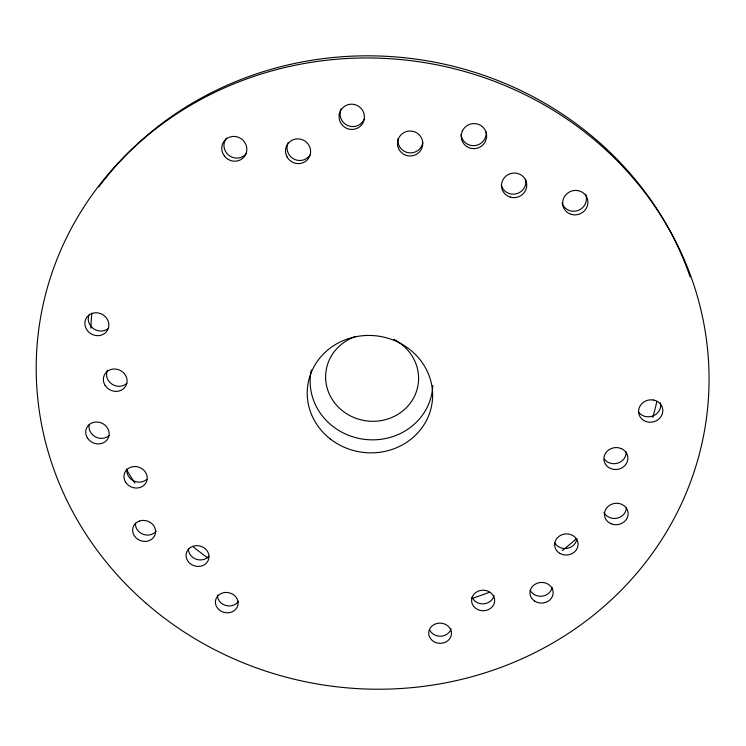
<?xml version="1.0" encoding="UTF-8"?>
<svg xmlns="http://www.w3.org/2000/svg" width="746" height="746" viewBox="0 0 746 746"><rect width="100%" height="100%" fill="white"/><g stroke="black" fill="none" stroke-linecap="round" stroke-linejoin="round"><path stroke-width="1.12" d="M398.056 138.616L397.972 141.843A12.542 12.365 4.6 0 0 421.882 145.619L422.814 142.533M238.403 601.239L237.676 602.348A11.33 10.052 13.1 0 1 224.938 605.202A11.33 10.052 13.1 0 1 217.422 595M208.908 556.208L206.856 558.036A11.451 10.239 15.3 0 1 194.734 558.614A11.451 10.239 15.3 0 1 188.384 548.842M429.519 629.652L430.918 631.974A11.321 10.043 2.6 0 0 442.191 636.086A11.321 10.043 2.6 0 0 451.05 628.803M472.022 597.201L473.412 599.551A11.423 10.211 0.3 0 0 485.245 603.635A11.423 10.211 0.3 0 0 493.992 595.448M98.761 187.022A333.602 312.621 7.5 0 1 421.182 59.876A333.602 312.621 7.5 0 1 690.19 277.055M585.61 194.352A12.57 12.048 -21.6 0 1 578.085 210.456A12.57 12.048 -21.6 0 1 562.008 202.959M525.632 179.208A12.533 12.16 -17.1 0 1 516.092 193.848A12.533 12.16 -17.1 0 1 501.209 184.831M486.159 131.995A12.617 12.402 -18.4 0 1 486.019 135.24L485.04 138.346A12.617 12.402 -18.4 0 1 461.065 134.55M310.084 154.888A12.542 12.197 31.4 0 1 288.553 153.853L287.378 150.841A12.542 12.197 31.4 0 1 288.301 142.505M126.857 383.332A11.945 10.929 25 0 1 111.863 384.069A11.945 10.929 25 0 1 107.452 370.156M246.255 153.601A12.589 12.104 36.8 0 1 226.579 153.051L224.938 150.235A12.589 12.104 36.8 0 1 226.411 138.103M364.16 119.229A12.617 12.43 30.9 0 1 340.157 115.434L340.195 112.18A12.617 12.43 30.9 0 1 341.081 109.056M107.704 328.939A12.113 11.143 28.7 0 1 99.013 330.907L95.992 330.04A12.113 11.143 28.7 0 1 88.961 314.999M109.13 435.496A11.796 10.677 23.6 0 1 95.19 436.736A11.796 10.677 23.6 0 1 89.287 424.362M146.794 479.324A11.666 10.528 20.3 0 1 133.394 480.76A11.666 10.528 20.3 0 1 127.006 469.262M156.194 531.18A11.516 10.295 18.3 0 1 154.189 533.064L151.69 534.378A11.516 10.295 18.3 0 1 135.464 523.151M626.136 451.815A11.908 10.873 -9.5 0 1 611.944 463.564L609.016 462.725A11.908 10.873 -9.5 0 1 604.4 459.135M660.434 402.747A12.076 11.087 -13.1 0 1 649.412 416.781L646.288 416.678A12.076 11.087 -13.1 0 1 638.688 412.165M626.416 507.802A11.759 10.621 -7.9 0 1 609.482 517.5L606.946 516.027A11.759 10.621 -7.9 0 1 603.943 512.39M552.068 587.261A11.488 10.258 -2.7 0 1 533.698 594.217L531.581 592.352A11.488 10.258 -2.7 0 1 530.08 590.058M576.826 538.519A11.638 10.481 -4.7 0 1 567.585 548.31A11.638 10.481 -4.7 0 1 554.847 542.967M393.785 339.346A46.532 43.613 7.5 0 1 407.027 406.99A46.532 43.613 7.5 0 1 334.124 402.206A46.532 43.613 7.5 0 1 354.9 336.8M656.76 401.852A286.389 270.099 7.5 0 1 652.75 417.424M576.583 538.481A286.389 270.099 7.5 0 1 562.288 550.595M489.19 592.333A286.389 270.099 7.5 0 1 471.882 598.451M207.836 557.877A286.389 270.099 7.5 0 1 193.205 546.846M134.914 483.072A286.389 270.099 7.5 0 1 126.279 469.15M90.844 328.193A286.389 270.099 7.5 0 1 91.861 313.264M432.792 385.579A61.414 57.507 7.5 0 1 364.235 439.319A61.414 57.507 7.5 0 1 311.324 370.072M339.169 114.865L339.132 118.148A12.738 12.542 30.2 0 0 364.29 118.838L364.346 115.546A12.738 12.542 30.2 0 0 339.169 114.865M397.609 141.554L397.534 144.808A12.663 12.477 4.7 0 0 421.676 148.631L422.628 145.507A12.663 12.477 4.7 0 0 412.1 131.175A12.663 12.477 4.7 0 0 397.609 141.554M451.442 632.366L451.339 635.005A11.423 10.118 2.6 0 1 442.676 643.117A11.423 10.118 2.6 0 1 430.815 639.061L429.407 636.72A11.423 10.118 2.6 0 1 437.473 623.358A11.423 10.118 2.6 0 1 451.442 632.366M462.352 131.044L461.382 134.187A12.747 12.514 -17.9 0 0 485.469 141.283L486.467 138.15A12.747 12.514 -17.9 0 0 462.352 131.044M217.645 596.091L216.191 598.348A11.432 10.127 13 0 0 221.18 611.226A11.432 10.127 13 0 0 235.839 609.174L237.293 606.936A11.432 10.127 13 0 0 232.323 594.012A11.432 10.127 13 0 0 217.645 596.091M190.342 547.583L188.272 549.438A11.554 10.313 15.3 0 0 189.624 563.137A11.554 10.313 15.3 0 0 204.721 564.517L206.791 562.67A11.554 10.313 15.3 0 0 205.467 548.944A11.554 10.313 15.3 0 0 190.342 547.583M139.194 521.118L136.667 522.442A11.619 10.379 18.3 0 0 134.457 535.973A11.619 10.379 18.3 0 0 149.041 540.673L151.559 539.349A11.619 10.379 18.3 0 0 153.797 525.809A11.619 10.379 18.3 0 0 139.194 521.118M653.16 399.959L649.99 399.847A12.188 11.181 -12.9 0 0 638.585 410.636A12.188 11.181 -12.9 0 0 648.227 422.105L651.379 422.217A12.188 11.181 -12.9 0 0 662.802 411.438A12.188 11.181 -12.9 0 0 653.16 399.959M95.74 335.532L92.691 334.665A12.234 11.246 28.6 0 1 85.147 320.883A12.234 11.246 28.6 0 1 97.978 312.891L101.046 313.768A12.234 11.246 28.6 0 1 108.571 327.55A12.234 11.246 28.6 0 1 95.74 335.532M621.222 448.551L618.257 447.703A12.02 10.966 -9.4 0 0 604.549 455.302A12.02 10.966 -9.4 0 0 610.592 468.535L613.548 469.374A12.02 10.966 -9.4 0 0 627.246 461.774A12.02 10.966 -9.4 0 0 621.222 448.551M611.039 523.748L608.475 522.256A11.871 10.705 -7.8 0 1 606.442 508.278A11.871 10.705 -7.8 0 1 621.549 504.249L624.122 505.751A11.871 10.705 -7.8 0 1 626.127 519.72A11.871 10.705 -7.8 0 1 611.039 523.748M534.537 601.043L532.392 599.159A11.591 10.332 -2.6 0 1 533.381 585.535A11.591 10.332 -2.6 0 1 548.646 584.5L550.781 586.403A11.591 10.332 -2.6 0 1 549.774 599.998A11.591 10.332 -2.6 0 1 534.537 601.043M473.701 606.405L472.293 604.036A11.526 10.285 0.4 0 1 477.748 591.364A11.526 10.285 0.4 0 1 492.547 594.581L493.936 596.959A11.526 10.285 0.4 0 1 488.462 609.594A11.526 10.285 0.4 0 1 473.701 606.405M224.443 156.11L222.774 153.266A12.71 12.216 36.5 0 1 227.922 137.917A12.71 12.216 36.5 0 1 244.184 141.581L245.844 144.435A12.71 12.216 36.5 0 1 240.669 159.728A12.71 12.216 36.5 0 1 224.443 156.11M287.033 156.921L285.839 153.881A12.663 12.309 31 0 1 309.086 145.582L310.271 148.631A12.663 12.309 31 0 1 287.033 156.921M145.666 602.899A336.782 315.25 7.5 0 0 701.175 446.779A336.782 315.25 7.5 0 0 271.05 71.103A336.782 315.25 7.5 0 0 145.666 602.899M571.287 214.354A12.701 12.16 -21.3 0 0 587.671 199.853A12.701 12.16 -21.3 0 0 566.923 193.718A12.701 12.16 -21.3 0 0 571.287 214.354M510.264 197.112A12.663 12.272 -16.8 0 0 526.471 182.537A12.663 12.272 -16.8 0 0 505.648 176.373A12.663 12.272 -16.8 0 0 510.264 197.112M105.13 385.43A12.057 11.022 24.9 0 0 125.692 386.148A12.057 11.022 24.9 0 0 114.847 368.99A12.057 11.022 24.9 0 0 105.13 385.43M87.487 438.07A11.908 10.761 23.5 0 0 107.797 438.797A11.908 10.761 23.5 0 0 97.017 422.022A11.908 10.761 23.5 0 0 87.487 438.07M125.692 482.289A11.777 10.612 20.2 0 0 145.843 483.035A11.777 10.612 20.2 0 0 135.287 466.539A11.777 10.612 20.2 0 0 125.692 482.289M559.901 553.392A11.74 10.565 -4.6 0 0 578.066 544.916A11.74 10.565 -4.6 0 0 561.104 535.096A11.74 10.565 -4.6 0 0 559.901 553.392M330.264 438.946A62.767 58.626 7.5 0 0 431.822 404.593A62.767 58.626 7.5 0 0 347.701 338.898A62.767 58.626 7.5 0 0 330.264 438.946"/></g></svg>
